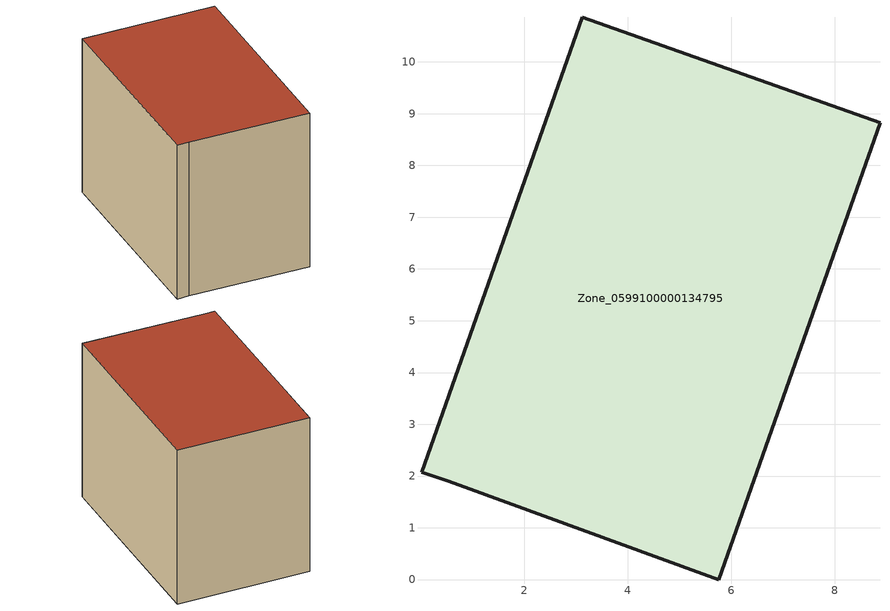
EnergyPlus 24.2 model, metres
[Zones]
Zone_0599100000134795
 floor ground (C_G): 0.01,2.07 3.12,10.86 8.87,8.82 5.75,0 0.54,1.9 z0.64
 wall outside (C_F): 5.75,0 8.87,8.82 3.12,10.86 0.01,2.07 0.54,1.9 5.75,0 z0.64:8.21
 roof outside (C_R): 3.12,10.86 0.01,2.07 0.54,1.9 5.75,0 8.87,8.82 z8.21
[BUILDING]
Pand.0599100000134795: North Axis=0; Terrain=City; Loads Convergence Tolerance Value=0.04; Temperature Convergence Tolerance Value=0.4; Solar Distribution=FullExterior; Maximum Number of Warmup Days=25; Minimum Number of Warmup Days=1
[Site:Location]
Rotterdam.The.Hague.AP_ZH_NLD Design_Conditions: Latitude=51.96; Longitude=4.45; Time Zone=1; Elevation=-4.5
[SITE:GROUNDTEMPERATURE:BUILDINGSURFACE]
18, 18, 18, 18, 18, 18, 18, 18, 18, 18, 18, 18
[MATERIAL] Thermal Absorptance=0.9; Solar Absorptance=0.7; Visible Absorptance=0.7
Name | Roughness | Thickness | Conductivity | Density | Specific Heat
G.TI.1965-1974 | MediumSmooth | 0.15 | 0.882353 | 540 | 1210
F.TI.1965-1974 | Rough | 0.3 | 0.697674 | 1920 | 840
R.TI.1965-1974 | MediumRough | 0.2 | 0.232558 | 1500 | 1000
[CONSTRUCTION]
C_G: G.TI.1965-1974
C_F: F.TI.1965-1974
C_R: R.TI.1965-1974
[ZONE]
Zone_0599100000134795: Type=1; Multiplier=1; Ceiling Height=Autocalculate; Volume=Autocalculate; Floor Area=autocalculate; Part of Total Floor Area=Yes
[ZONEINFILTRATION:DESIGNFLOWRATE]
Infil_Zone_0599100000134795: Zone or ZoneList or Space or SpaceList=Zone_0599100000134795; Schedule=AlwaysOn; Design Flow Rate Calculation Method=Flow/Area; Flow Rate per Floor Area=0.003; Constant Term Coefficient=1; Temperature Term Coefficient=0; Velocity Term Coefficient=0; Velocity Squared Term Coefficient=0
[HVACTEMPLATE:ZONE:IDEALLOADSAIRSYSTEM]
Zone_0599100000134795: Maximum Heating Supply Air Temperature=50; Minimum Cooling Supply Air Temperature=13; Maximum Heating Supply Air Humidity Ratio=0.0156; Minimum Cooling Supply Air Humidity Ratio=0.0077; Heating Limit=NoLimit; Cooling Limit=NoLimit; Dehumidification Control Type=ConstantSensibleHeatRatio; Cooling Sensible Heat Ratio=0.7; Dehumidification Setpoint=60; Humidification Control Type=None; Humidification Setpoint=30; Outdoor Air Method=None; Outdoor Air Flow Rate per Person=0.00944; Outdoor Air Flow Rate per Zone Floor Area=0; Outdoor Air Flow Rate per Zone=0; Demand Controlled Ventilation Type=None; Outdoor Air Economizer Type=NoEconomizer; Heat Recovery Type=None; Sensible Heat Recovery Effectiveness=0.7; Latent Heat Recovery Effectiveness=0.65
[ZONECONTROL:THERMOSTAT]
ThermostatControl_Zone_0599100000134795: Zone or ZoneList=Zone_0599100000134795; Control Type Schedule=DualSetpointControlType; Control 1=Thermostat_Zone_0599100000134795; Temperature Difference Between Cutout And Setpoint=0
[THERMOSTATSETPOINT:DUALSETPOINT]
Thermostat_Zone_0599100000134795: Heating Setpoint Temperature Schedule=HeatingSetpoint_Zone_0599100000134795; Cooling Setpoint Temperature Schedule=CoolingSetpoint_Zone_0599100000134795
[SCHEDULE:COMPACT]
HeatingSetpoint_Zone_0599100000134795: Through: 12/31, For: AllDays, Until: 24:00, 21
CoolingSetpoint_Zone_0599100000134795: Through: 12/31, For: AllDays, Until: 24:00, 24
DualSetpointControlType: Through: 12/31, For: AllDays, Until: 24:00, 4
AlwaysOn: Through: 12/31, For: AllDays, Until: 24:00, 1
